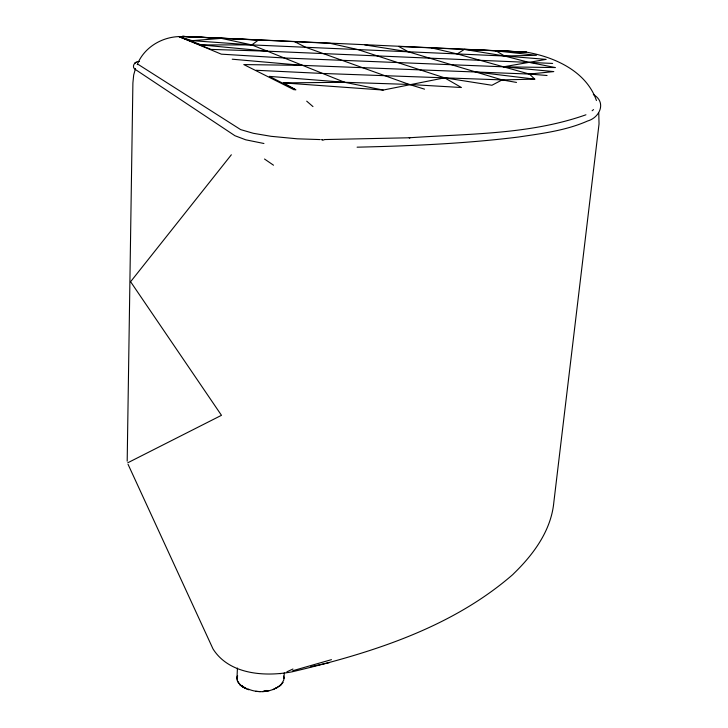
<?xml version="1.0" encoding="UTF-8"?>
<svg xmlns="http://www.w3.org/2000/svg" width="728" height="728" viewBox="0 0 728 728"><rect width="100%" height="100%" fill="white"/><g stroke="black" fill="none" stroke-linecap="round" stroke-linejoin="round"><path stroke-width="1.09" d="M237.146 676.858L237.037 679.388L237.546 675.575L237.301 680.598L238.384 682.891L243.116 687.259M236.982 678.141L237.428 668.058M284.275 672.927L283.966 678.496L283.501 676.057M135.49 68.569L133.688 74.975L132.896 82.983L127.191 461.143M137.228 64.619C144.189 47.002 162.89 36.191 181.527 36.573M139.467 61.471C134.616 60.961 130.676 67.267 135.909 69.852L234.944 135.727L245.746 139.812L263.936 143.498M281.135 684.857L283.875 679.779L283.592 676.995M231.349 154.773L130.603 281.718L221.476 415.315L127.746 462.79M248.102 689.006C259.359 693.939 274.82 692.182 282.992 682.364L279.861 686.004L273.009 689.644M592.128 110.747L593.557 109.582M431.822 47.948L457.22 53.927L464.309 49.422L526.444 52.125L496.105 50.869L504.586 56.011L528.237 62.189L555.428 67.567L503.476 66.821L284.266 57.985L221.321 54.163L179.124 36.646L192.165 40.668L251.788 44.909L504.586 56.011L546.164 59.378L503.476 66.821L553.79 71.59L529.411 74.056L302.63 65.383L243.807 64.574L294.294 89.89M134.525 63.318L135.353 62.845M135.535 62.726L136.345 62.271M457.22 53.927L529.411 74.056L534.789 79.143L502.129 79.907L491.91 85.267L444.599 77.832L357.848 49.568L330.084 43.316L182.51 36.4L221.376 38.366L251.788 44.909L344.608 82.291L383.21 90.054L444.599 77.832L461.425 87.515L409.218 84.448L344.608 82.291L283.383 82.892L295.877 89.853L269.315 76.376L344.608 82.291M286.905 671.817L292.965 669.014M585.94 114.787C529.52 134.753 468.204 133.679 409.181 137.783L410.073 137.756L324.497 139.558M292.683 670.743L331.468 659.65M266.967 691.118L262.681 691.555L267.003 690.472M274.565 688.588L276.722 688.051M310.874 666.675L329.32 662.644M262.681 691.555L269.005 690.745M128.037 464.291L213.031 648.966C229.238 674.583 264.883 676.94 292.037 671.835C370.361 653.262 450.932 628.31 512.785 574.574L513.986 573.346C533.597 554.308 551.132 530.457 553.817 502.42L599.035 123.969L598.771 112.967M280.098 673.682L280.562 673.628M192.165 40.668L221.376 38.366M321.357 139.594L322.604 140.113M322.595 139.585L323.86 140.104M357.093 147.183C410.992 145.909 464.964 143.707 518.491 137.019C541.823 133.524 565.783 130.64 587.551 121.012C600.081 117.508 606.624 101.92 593.32 94.531M552.625 63.427L267.376 51.188L211.047 49.404L179.124 36.646L201.347 44.918L251.788 44.909L258.431 40.049L182.51 36.4L525.252 52.025M320.193 139.576L297.206 138.811L271.044 136.309L253.353 133.306L240.649 129.611L138.174 64.401M516.516 82.428L502.129 79.907L322.659 73.455L256.147 70.279M255.683 691.309L260.397 691.6M283.383 82.892L383.21 90.054M529.411 74.056L547.065 75.503M232.223 59.205L302.63 65.383M201.347 44.918L267.376 51.188M496.105 50.869L536.4 55.301L504.586 56.011L464.309 49.422M475.775 71.999L534.789 79.143M364.737 44.89L408.335 51.779L502.129 79.907M424.542 89.153L409.218 84.448L305.696 47.275L294.658 41.705M237.301 680.598L240.304 685.148L243.225 686.595M244.836 688.215L240.304 685.148L248.83 689.826M408.335 51.779L398.644 46.437L525.944 52.061C554.527 56.92 586.359 71.207 596.441 100.546M240.304 685.148L246.746 689.079M264.51 159.023L273.51 165.201M306.706 101.156L312.967 106.588"/></g></svg>
